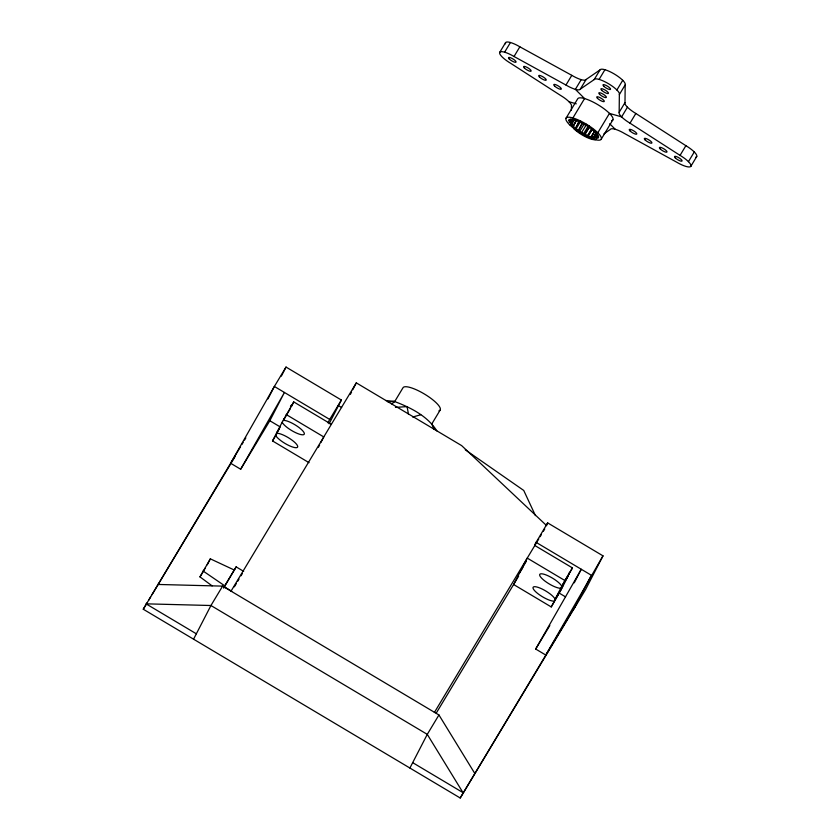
<?xml version="1.0" encoding="UTF-8"?>
<svg xmlns="http://www.w3.org/2000/svg" width="840" height="840" viewBox="0 0 840 840"><rect width="100%" height="100%" fill="white"/><g stroke="black" fill="none" stroke-linecap="round" stroke-linejoin="round"><path stroke-width="1.26" d="M571.4 110.103L571.431 106.302A14.637 3.78 31 0 0 560.595 95.445L510.552 63.231A14.637 3.78 31 0 1 499.706 52.374L505.544 42.682M696.717 156.544L690.889 166.236A14.637 3.78 31 0 0 680.053 155.379L630 123.176A14.637 3.78 31 0 1 619.164 112.319L619.353 94.573L625.18 84.882A14.637 3.78 31 0 0 614.345 74.025A14.637 3.78 31 0 0 600.023 69.898L586.121 79.464L580.283 89.156A14.637 3.78 31 0 1 565.971 85.04L514.028 56.501A14.637 3.78 31 0 0 499.706 52.374M619.164 112.319L624.992 102.617L625.18 84.882M572.198 120.015L571.053 122.346L568.554 120.404L571.085 121.223L569.09 119.354L571.956 120.614L570.623 118.944L573.625 120.54L573.038 119.207L575.988 121.034L576.177 120.11L578.865 122.052L579.821 121.601L582.057 123.522L583.737 123.575L585.375 125.339L587.633 125.895L588.557 127.386L591.266 128.415L591.413 129.528L594.374 130.946L593.744 131.618L596.747 133.329L595.381 133.497L598.227 135.398L596.211 135.051L598.721 137.004L596.19 136.185L598.185 138.043L595.319 136.794L596.768 134.694L595.319 136.794L596.652 138.453L593.639 136.857L596.421 132.615M579.17 120.845L575.851 127.869L576.009 128.993L578.707 130.011L579.642 131.502L591.098 137.298L594.605 130.977M579.505 121.139L575.851 127.869L572.901 126.462L576.282 119.868M574.035 119.322L571.893 123.911L570.528 124.079L573.531 125.79L576.481 120.099M572.155 120.057L571.053 122.346L569.037 122.01L571.893 123.911L574.203 119.291M582.089 123.081L578.707 130.011L582.498 123.386M331.369 424.316L293.738 401.909L283.28 420.389A12.883 3.329 31 0 1 300.72 428.873A12.883 3.329 31 0 1 299.26 434.133A12.883 3.329 31 0 1 282.566 422.93L282.23 422.1L290.231 408.839M291.438 406.613L293.738 401.909M554.243 601.02L553.928 601.115A12.883 3.329 31 0 1 536.403 592.421A12.883 3.329 31 0 1 538.377 587.454A12.883 3.329 31 0 1 554.883 598.721L555.093 599.319L562.674 586.719L568.323 575.61L560.742 588.21A12.883 3.329 31 0 1 543.291 579.736A12.883 3.329 31 0 1 544.75 574.466A12.883 3.329 31 0 1 561.435 585.669L561.782 586.499L564.869 580.514L527.236 558.096L513.607 584.514L551.24 606.932L561.509 588.514M555.093 599.319L560.742 588.21M561.824 588.409L551.24 606.932M534.817 544.541L547.649 522.889L602.994 555.849L585.606 589.523L460.215 798L143.262 609.221L240.545 446.712M267.95 398.916L274.365 386.463L286.031 367.07L341.376 400.04L329.112 423.791M281.358 376.131L286.031 367.07M240.671 469.235L269.829 420.745L284.435 392.459L240.671 469.235L230.612 463.239L274.365 386.463L329.711 419.433L327.957 422.825M212.153 585.9L199.983 576.891L210.336 558.841L234.308 570.045L223.629 588.126M207.27 564.774L210.336 558.841M279.332 428.788L275.541 435.089A12.883 3.329 31 0 0 291.218 446.523A12.883 3.329 31 0 0 295.166 442.754A12.883 3.329 31 0 0 277.442 433.272L276.413 433.377L282.23 422.1M193.567 639.188L210.945 605.514L222.611 586.121L438.942 714.966L474.653 773.22M234.36 570.276L236.124 566.864L243.663 571.357M318.444 447.258L319.631 444.969M320.817 442.669L323.778 436.926L286.146 414.509M350.375 394.349L351.561 392.049M352.737 389.76L356.296 382.862L461.643 445.61L546.714 525.714M409.899 768.033L427.276 734.36L438.942 714.966M546.483 525.147L547.649 522.889M561.782 586.499L572.45 567.913L534.817 545.496M460.215 798L576.723 603.529M574.255 582.824L581.259 569.247L535.689 649.037L545.748 655.032L602.994 555.849M573.941 608.916L591.328 575.243L535.983 542.283M309.046 462.683L272.517 440.927L275.541 435.089M589.438 126.063L585.207 133.886L589.312 127.439M592.2 128.772L588.409 135.356L592.662 128.982M241.878 444.507L243.201 442.302M244.524 440.097L245.847 437.892M143.262 609.221L147.294 602.511M148.638 600.275L150.665 596.915M152.009 594.678L235.452 455.942M504.62 52.185L510.457 42.493M276.413 433.377L280.203 427.067M272.517 440.927L276.938 433.577M199.983 576.891L205.286 568.082M514.028 56.501L519.855 46.809L571.799 75.338A14.637 3.78 31 0 0 586.121 79.464M236.124 566.864L224.165 586.75L231.714 591.245M329.711 419.433L341.376 400.04M230.906 591.339L356.296 382.862M234.371 586.824L236.366 583.506M237.689 581.301L239.022 579.096M241.007 575.778L242.34 573.573M565.971 85.04L571.799 75.338M581.207 79.653L575.369 89.345L584.567 98.564L572.901 117.957L575.988 121.034M394.401 402.045L402.99 387.776A21.672 5.597 31 0 1 426.584 395.367A21.672 5.597 31 0 1 438.921 410.855M566.024 118.22L577.689 98.826A20.496 5.292 31 0 1 600.012 106.008A20.496 5.292 31 0 1 611.678 120.656M580.283 89.156L594.195 79.59L600.023 69.898M599.109 79.401L604.937 69.71M572.901 126.462L576.923 119.763M576.009 128.993L580.702 121.191M579.642 131.502L584.336 123.701M581.9 132.059L586.593 124.257M583.538 133.833L588.231 126.021M587.444 135.807L591.465 129.108M616.896 89.995L622.724 80.304M591.098 137.298L594.447 131.722M601.24 139.188L612.906 119.795M431.634 424.221L440.223 409.952M627.449 107.195L621.621 116.886L609.473 113.389L597.807 132.783L593.744 131.618M630 123.176L635.838 113.474A14.637 3.78 31 0 1 624.992 102.617M680.053 155.379L685.881 145.688L635.838 113.474M688.433 161.668L694.271 151.966M434.354 712.52L538.787 538.902M540.11 536.707L541.433 534.503M543.417 531.206L544.73 529.011M521.188 569.814L526.239 561.414M519.656 572.786L522.816 567.525M436.202 713.192L518.658 576.114M564.869 580.514L572.45 567.913M535.689 649.037L549.832 625.527M594.363 139.451L591.287 136.364L594.951 131.103M596.642 132.657L593.639 136.857L594.237 138.201L591.287 136.364M392.018 404.135L394.286 401.405C410.319 407.442 427.529 415.937 436.832 430.889M603.897 133.875L610.312 129.455A14.637 3.78 31 0 1 624.635 133.581L676.578 162.12A14.637 3.78 31 0 0 690.889 166.236M412.661 417.029L420.735 414.771M387.944 401.898L394.286 401.405L385.812 400.502M395.441 407.369L407.064 406.623L408.492 414.204M157.7 584.441L222.611 586.121M568.985 101.724L576.272 103.824M569.468 124.624A20.496 5.292 31 0 0 600.012 140.049A20.496 5.292 31 0 0 581.427 121.433A20.496 5.292 31 0 0 569.468 124.624L573.531 125.79M338.247 405.52L341.628 407.536M269.829 420.745L279.772 426.668M558.936 592.935L565.562 596.883M196.35 633.801L146.034 603.834L210.945 605.514L427.276 734.36L462.987 792.614L412.681 762.647M203.039 570.969L224.794 585.858M465.276 449.778L523.74 490.455L535.458 515.624M609.714 123.742L615.226 129.276M431.634 423.654L434.175 429.44M569.016 573.058L569.363 573.899M562.464 586.11L562.674 586.719M505.523 43.806A14.637 3.78 31 0 1 519.855 46.809M685.881 145.688A14.637 3.78 31 0 1 695.846 157.164M594.195 79.59A14.637 3.78 31 0 1 608.506 83.717A14.637 3.78 31 0 1 619.353 94.573M596.411 139.02A14.637 3.78 31 0 1 587.034 137.508A14.637 3.78 31 0 1 573.71 128.614M290.651 406.991A14.637 3.78 31 0 1 291.554 405.248M283.7 420.462A14.637 3.78 31 0 1 284.592 418.719M554.526 85.964A4.389 1.134 31 0 0 561.078 89.271A4.389 1.134 31 0 0 557.099 85.281A4.389 1.134 31 0 0 554.526 85.964M539.438 76.976A4.389 1.134 31 0 0 545.979 80.283A4.389 1.134 31 0 0 542 76.293A4.389 1.134 31 0 0 539.438 76.976M524.349 67.987A4.389 1.134 31 0 0 530.891 71.285A4.389 1.134 31 0 0 526.911 67.295A4.389 1.134 31 0 0 524.349 67.987M509.25 58.989A4.389 1.134 31 0 0 515.802 62.297A4.389 1.134 31 0 0 511.812 58.307A4.389 1.134 31 0 0 509.25 58.989M630 130.904A4.389 1.134 31 0 0 636.542 134.211A4.389 1.134 31 0 0 632.562 130.221A4.389 1.134 31 0 0 630 130.904M645.089 139.892A4.389 1.134 31 0 0 651.641 143.199A4.389 1.134 31 0 0 647.65 139.209A4.389 1.134 31 0 0 645.089 139.892M660.177 148.89A4.389 1.134 31 0 0 666.729 152.197A4.389 1.134 31 0 0 662.75 148.208A4.389 1.134 31 0 0 660.177 148.89M675.276 157.878A4.389 1.134 31 0 0 681.818 161.185A4.389 1.134 31 0 0 677.838 157.196A4.389 1.134 31 0 0 675.276 157.878M597.481 98.333A4.389 1.134 31 0 0 604.023 101.64A4.389 1.134 31 0 0 600.044 97.65A4.389 1.134 31 0 0 597.481 98.333M599.561 94.29A4.389 1.134 31 0 0 606.113 97.598A4.389 1.134 31 0 0 602.123 93.608A4.389 1.134 31 0 0 599.561 94.29M601.65 90.248A4.389 1.134 31 0 0 608.192 93.555A4.389 1.134 31 0 0 604.212 89.565A4.389 1.134 31 0 0 601.65 90.248M603.74 86.205A4.389 1.134 31 0 0 610.281 89.513A4.389 1.134 31 0 0 606.301 85.523A4.389 1.134 31 0 0 603.74 86.205"/></g></svg>
